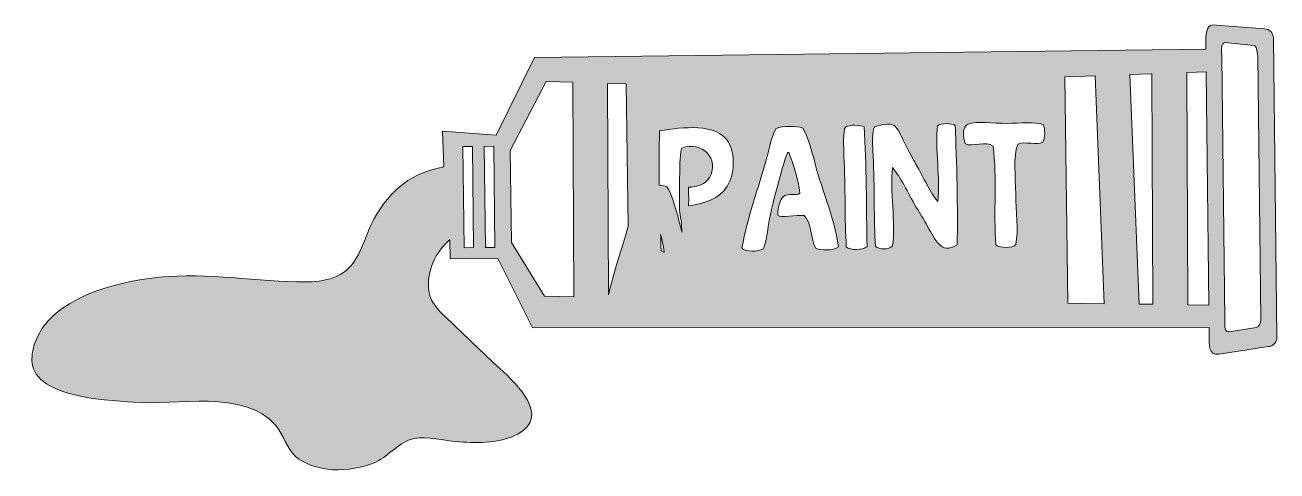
# Model space of a CAD drawing. Header units: inches. Extents: x -1 to 102, y 0 to 36.
import ezdxf

# ---------------------------------------------------------------- set-up
doc = ezdxf.new("R2010")
doc.units = ezdxf.units.IN
doc.header["$MEASUREMENT"] = 0
doc.layers.add('Layer 1', color=7, linetype='Continuous')

msp = doc.modelspace()

# ---------------------------------------------------------------- hatches: boundary and pattern name
at = {"layer": 'Layer 1', "true_color": 0xe12a56}
h = msp.add_hatch(color=232, dxfattribs=at)
h.dxf.hatch_style = 2
edge = h.paths.add_edge_path()
edge.add_spline(control_points=[(101.31, 35.24), (101.31, 35.66), (100.98, 35.99), (100.58, 35.99), (100.58, 35.99), (96.32, 36.31), (96.32, 36.31), (95.92, 36.3), (95.79, 35.59), (95.79, 35.17), (95.79, 35.17), (95.8, 34.33), (95.8, 34.33), (95.8, 34.33), (41.02, 33.66), (41.02, 33.66), (41.02, 33.66), (37.89, 27.32), (37.89, 27.32), (37.89, 27.32), (33.53, 27.63), (33.53, 27.63), (33.53, 27.63), (33.63, 24.72), (33.63, 24.72), (31.14, 24.31), (29.25, 22.91), (27.93, 20.47), (27.3, 19.32), (26.95, 17.75), (26.12, 16.74), (25.04, 15.41), (23.21, 15.29), (21.64, 15.34), (17.66, 15.46), (13.62, 16.18), (9.63, 15.63), (6.12, 15.15), (0.7, 13.65), (0.04, 9.48), (-0.54, 5.9), (5.91, 5.72), (8.32, 5.52), (11.77, 5.23), (17.33, 6.64), (19.92, 3.62), (20.58, 2.85), (20.79, 1.77), (21.53, 1.09), (22.17, 0.51), (23.3, 0.16), (24.14, 0.05), (25.23, -0.09), (26.61, 0.09), (27.64, 0.45), (28.85, 0.87), (29.63, 1.92), (30.75, 2.41), (31.84, 2.88), (33.2, 2.45), (34.32, 2.34), (35.82, 2.19), (37.7, 2.12), (39.13, 2.67), (42.41, 3.94), (40.12, 6.5), (38.47, 8.02), (37.04, 9.33), (35.64, 10.69), (34.23, 12.04), (33.51, 12.73), (32.51, 13.54), (32.4, 14.61), (32.22, 16.29), (32.96, 17.75), (34.12, 18.79), (34.12, 18.79), (34.14, 17.21), (34.14, 17.21), (34.14, 17.21), (38.03, 17.26), (38.03, 17.26), (38.03, 17.26), (40.87, 11.59), (40.87, 11.59), (40.87, 11.59), (96.07, 11.61), (96.07, 11.61), (96.07, 11.61), (96.08, 10.77), (96.08, 10.77), (96.08, 10.35), (95.97, 9.29), (96.9, 9.44), (96.9, 9.44), (100.88, 10.06), (100.88, 10.06), (101.28, 10.07), (101.6, 10.41), (101.6, 10.83), (101.6, 10.83), (101.31, 35.24), (101.31, 35.24)], knot_values=[0, 0, 0, 0, 1, 1, 1, 2, 2, 2, 3, 3, 3, 4, 4, 4, 5, 5, 5, 6, 6, 6, 7, 7, 7, 8, 8, 8, 9, 9, 9, 10, 10, 10, 11, 11, 11, 12, 12, 12, 13, 13, 13, 14, 14, 14, 15, 15, 15, 16, 16, 16, 17, 17, 17, 18, 18, 18, 19, 19, 19, 20, 20, 20, 21, 21, 21, 22, 22, 22, 23, 23, 23, 24, 24, 24, 25, 25, 25, 26, 26, 26, 27, 27, 27, 28, 28, 28, 29, 29, 29, 30, 30, 30, 31, 31, 31, 32, 32, 32, 33, 33, 33, 34, 34, 34, 34], degree=3, periodic=1)
h.paths.add_polyline_path([(35.29, 18.13), (35.19, 26.38), (35.96, 26.39), (36.06, 18.14)])
h.paths.add_polyline_path([(37.03, 18.15), (36.93, 26.4), (37.7, 26.41), (37.8, 18.16)])
edge = h.paths.add_edge_path()
edge.add_spline(control_points=[(51.59, 17.77), (51.5, 17.8), (51.42, 17.83), (51.36, 17.88), (51.34, 18.32), (51.33, 18.76), (51.32, 19.21), (51.44, 18.77), (51.54, 18.3), (51.61, 17.78), (51.6, 17.78), (51.6, 17.77), (51.59, 17.77)], knot_values=[0, 0, 0, 0, 1, 1, 1, 2, 2, 2, 3, 3, 3, 4, 4, 4, 4], degree=3, periodic=1)
edge = h.paths.add_edge_path()
edge.add_spline(control_points=[(48.5, 31.5), (48.5, 31.5), (48.68, 19.9), (48.68, 19.9), (48.12, 18), (47.5, 16.16), (47.06, 14.28), (47.06, 14.28), (46.98, 31.54), (46.98, 31.54), (46.98, 31.54), (48.5, 31.5), (48.5, 31.5)], knot_values=[0, 0, 0, 0, 1, 1, 1, 2, 2, 2, 3, 3, 3, 4, 4, 4, 4], degree=3, periodic=1)
h.paths.add_polyline_path([(41.85, 14.17), (39.14, 18.56), (39.05, 26.07), (41.98, 31.69), (44.15, 31.63), (44.23, 14.13)])
edge = h.paths.add_edge_path()
edge.add_spline(control_points=[(56.72, 23.09), (56.08, 22.11), (54.97, 21.75), (53.6, 21.54), (53.62, 22.12), (53.6, 22.73), (53.58, 23.08), (54.31, 23.05), (55.02, 23.36), (55.31, 23.85), (56.16, 25.38), (54.7, 26.89), (53.05, 26.26), (52.81, 25.81), (52.86, 21.71), (52.86, 21.71), (52.83, 21.25), (52.91, 20.74), (53.01, 20.27), (53.02, 19.99), (53.04, 19.7), (53.06, 19.41), (52.93, 19.85), (52.81, 20.3), (52.71, 20.75), (52.44, 21.56), (52.27, 22.43), (51.83, 23.11), (51.68, 23.17), (51.46, 23.21), (51.21, 23.23), (51.19, 24.76), (51.18, 26.26), (51.23, 27.66), (53.18, 27.99), (55.85, 28.3), (56.83, 26.78), (57.43, 25.83), (57.37, 24.08), (56.72, 23.09)], knot_values=[0, 0, 0, 0, 1, 1, 1, 2, 2, 2, 3, 3, 3, 4, 4, 4, 5, 5, 5, 6, 6, 6, 7, 7, 7, 8, 8, 8, 9, 9, 9, 10, 10, 10, 11, 11, 11, 12, 12, 12, 13, 13, 13, 13], degree=3, periodic=1)
edge = h.paths.add_edge_path()
edge.add_spline(control_points=[(63.97, 18.08), (63.54, 18.81), (63.65, 20.22), (63.03, 20.76), (62.45, 20.82), (61.04, 20.55), (60.91, 20.76), (60.77, 20.97), (61.04, 22.11), (61.37, 22.35), (61.71, 22.59), (62.44, 22.34), (62.69, 22.57), (62.53, 23.82), (62.16, 24.8), (61.82, 25.86), (61.75, 25.86), (61.75, 25.93), (61.67, 25.89), (61.25, 24.93), (60.08, 20.24), (60.1, 19.89), (60.1, 19.87), (59.93, 18.48), (59.68, 18.01), (59.24, 17.83), (58.25, 17.72), (57.95, 18.12), (58.41, 20.58), (59.28, 22.97), (59.99, 25.48), (60.17, 26.22), (60.44, 27.45), (60.75, 27.86), (61.26, 28.08), (62.42, 28.1), (62.91, 27.89), (63.35, 27.22), (63.52, 26.34), (63.79, 25.54), (64.33, 23.07), (65.5, 20.72), (65.82, 18.19), (65.43, 17.85), (64.43, 17.91), (63.97, 18.08)], knot_values=[0, 0, 0, 0, 1, 1, 1, 2, 2, 2, 3, 3, 3, 4, 4, 4, 5, 5, 5, 6, 6, 6, 7, 7, 7, 8, 8, 8, 9, 9, 9, 10, 10, 10, 11, 11, 11, 12, 12, 12, 13, 13, 13, 14, 14, 14, 15, 15, 15, 15], degree=3, periodic=1)
edge = h.paths.add_edge_path()
edge.add_spline(control_points=[(66.47, 18.2), (66.33, 20.36), (66.4, 23.07), (66.28, 25.59), (66.26, 26.28), (66.16, 27.73), (66.41, 27.96), (66.71, 28.2), (67.61, 28.16), (67.93, 27.99), (68.12, 24.98), (68.1, 21.36), (68.16, 18.23), (67.79, 17.91), (66.83, 17.9), (66.47, 18.2)], knot_values=[0, 0, 0, 0, 1, 1, 1, 2, 2, 2, 3, 3, 3, 4, 4, 4, 5, 5, 5, 5], degree=3, periodic=1)
edge = h.paths.add_edge_path()
edge.add_spline(control_points=[(75.51, 18.36), (74.18, 17.49), (73.69, 18.87), (73.13, 19.81), (72.78, 20.45), (72.49, 20.94), (72.18, 21.42), (71.45, 22.69), (70.92, 23.88), (70.23, 24.68), (70.02, 22.83), (70.51, 20.12), (70.24, 18.27), (69.96, 17.95), (69.14, 17.96), (68.84, 18.24), (68.7, 20.34), (68.79, 23.11), (68.65, 25.63), (68.62, 26.3), (68.53, 27.78), (68.78, 28), (69.23, 28.12), (69.94, 28.35), (70.38, 28.1), (70.67, 27.95), (71.1, 26.91), (71.3, 26.53), (71.62, 25.91), (71.87, 25.46), (72.12, 24.98), (72.82, 23.79), (73.3, 22.66), (73.93, 21.91), (74.15, 23.65), (73.7, 26.34), (73.91, 28.09), (74.21, 28.31), (75.04, 28.32), (75.34, 28.11), (75.49, 25.24), (75.58, 21.23), (75.51, 18.36)], knot_values=[0, 0, 0, 0, 1, 1, 1, 2, 2, 2, 3, 3, 3, 4, 4, 4, 5, 5, 5, 6, 6, 6, 7, 7, 7, 8, 8, 8, 9, 9, 9, 10, 10, 10, 11, 11, 11, 12, 12, 12, 13, 13, 13, 14, 14, 14, 14], degree=3, periodic=1)
edge = h.paths.add_edge_path()
edge.add_spline(control_points=[(82.5, 26.74), (82, 26.43), (81.07, 26.86), (80.45, 26.59), (80.08, 25.51), (80.27, 23.94), (80.29, 22.52), (80.32, 21.06), (80.51, 19.6), (80.31, 18.39), (80, 18.07), (79.04, 18.08), (78.68, 18.36), (78.46, 20.95), (78.78, 23.9), (78.45, 26.41), (77.9, 26.94), (76.71, 26.27), (76.16, 26.63), (75.99, 27.14), (75.89, 27.99), (76.42, 28.22), (77.05, 28.49), (78.48, 28.26), (79.55, 28.28), (80.7, 28.3), (81.81, 28.42), (82.52, 28.19), (82.71, 27.88), (82.7, 27.01), (82.5, 26.74)], knot_values=[0, 0, 0, 0, 1, 1, 1, 2, 2, 2, 3, 3, 3, 4, 4, 4, 5, 5, 5, 6, 6, 6, 7, 7, 7, 8, 8, 8, 9, 9, 9, 10, 10, 10, 10], degree=3, periodic=1)
h.paths.add_polyline_path([(84.53, 13.6), (84.31, 32.08), (86.78, 32.17), (87.52, 13.56)])
h.paths.add_polyline_path([(90.36, 13.53), (89.61, 32.27), (91.4, 32.33), (91.49, 13.51)])
h.paths.add_polyline_path([(94.32, 13.47), (94.24, 32.43), (95.82, 32.49), (96.05, 13.45)])
edge = h.paths.add_edge_path()
edge.add_spline(control_points=[(99.91, 11.63), (99.91, 11.63), (97.71, 11.26), (97.71, 11.26), (97.5, 11.26), (97.29, 11.29), (97.35, 12.27), (97.35, 12.27), (97.1, 33.7), (97.1, 33.7), (97.09, 34.07), (97, 34.83), (97.36, 34.88), (97.36, 34.88), (99.72, 34.63), (99.72, 34.63), (99.93, 34.64), (99.99, 34.22), (100.04, 33.73), (100.04, 33.73), (100.29, 12.31), (100.29, 12.31), (100.3, 11.94), (100.13, 11.64), (99.91, 11.63)], knot_values=[0, 0, 0, 0, 1, 1, 1, 2, 2, 2, 3, 3, 3, 4, 4, 4, 5, 5, 5, 6, 6, 6, 7, 7, 7, 8, 8, 8, 8], degree=3, periodic=1)

# ---------------------------------------------------------------- linework, layer by layer
at = {"layer": 'Layer 1', "lineweight": 0}
for points in [[(41.85, 14.17), (39.14, 18.56), (39.05, 26.07), (41.98, 31.69), (44.15, 31.63), (44.23, 14.13), (41.85, 14.17)], [(84.53, 13.6), (84.31, 32.08), (86.78, 32.17), (87.52, 13.56), (84.53, 13.6)], [(90.36, 13.53), (89.61, 32.27), (91.4, 32.33), (91.49, 13.51), (90.36, 13.53)], [(94.32, 13.47), (94.24, 32.43), (95.82, 32.49), (96.05, 13.45), (94.32, 13.47)], [(35.29, 18.13), (35.19, 26.38), (35.96, 26.39), (36.06, 18.14), (35.29, 18.13)], [(37.03, 18.15), (36.93, 26.4), (37.7, 26.41), (37.8, 18.16), (37.03, 18.15)]]:
    msp.add_lwpolyline(points, dxfattribs=at)
for points, knots in [([(101.31, 35.24), (101.31, 35.66), (100.98, 35.99), (100.58, 35.99), (100.58, 35.99), (96.32, 36.31), (96.32, 36.31), (95.92, 36.3), (95.79, 35.59), (95.79, 35.17), (95.79, 35.17), (95.8, 34.33), (95.8, 34.33), (95.8, 34.33), (41.02, 33.66), (41.02, 33.66), (41.02, 33.66), (37.89, 27.32), (37.89, 27.32), (37.89, 27.32), (33.53, 27.63), (33.53, 27.63), (33.53, 27.63), (33.63, 24.72), (33.63, 24.72), (31.14, 24.31), (29.25, 22.91), (27.93, 20.47), (27.3, 19.32), (26.95, 17.75), (26.12, 16.74), (25.04, 15.41), (23.21, 15.29), (21.64, 15.34), (17.66, 15.46), (13.62, 16.18), (9.63, 15.63), (6.12, 15.15), (0.7, 13.65), (0.04, 9.48), (-0.54, 5.9), (5.91, 5.72), (8.32, 5.52), (11.77, 5.23), (17.33, 6.64), (19.92, 3.62), (20.58, 2.85), (20.79, 1.77), (21.53, 1.09), (22.17, 0.51), (23.3, 0.16), (24.14, 0.05), (25.23, -0.09), (26.61, 0.09), (27.64, 0.45), (28.85, 0.87), (29.63, 1.92), (30.75, 2.41), (31.84, 2.88), (33.2, 2.45), (34.32, 2.34), (35.82, 2.19), (37.7, 2.12), (39.13, 2.67), (42.41, 3.94), (40.12, 6.5), (38.47, 8.02), (37.04, 9.33), (35.64, 10.69), (34.23, 12.04), (33.51, 12.73), (32.51, 13.54), (32.4, 14.61), (32.22, 16.29), (32.96, 17.75), (34.12, 18.79), (34.12, 18.79), (34.14, 17.21), (34.14, 17.21), (34.14, 17.21), (38.03, 17.26), (38.03, 17.26), (38.03, 17.26), (40.87, 11.59), (40.87, 11.59), (40.87, 11.59), (96.07, 11.61), (96.07, 11.61), (96.07, 11.61), (96.08, 10.77), (96.08, 10.77), (96.08, 10.35), (95.97, 9.29), (96.9, 9.44), (96.9, 9.44), (100.88, 10.06), (100.88, 10.06), (101.28, 10.07), (101.6, 10.41), (101.6, 10.83), (101.6, 10.83), (101.31, 35.24), (101.31, 35.24)], [0, 0, 0, 0, 1, 1, 1, 2, 2, 2, 3, 3, 3, 4, 4, 4, 5, 5, 5, 6, 6, 6, 7, 7, 7, 8, 8, 8, 9, 9, 9, 10, 10, 10, 11, 11, 11, 12, 12, 12, 13, 13, 13, 14, 14, 14, 15, 15, 15, 16, 16, 16, 17, 17, 17, 18, 18, 18, 19, 19, 19, 20, 20, 20, 21, 21, 21, 22, 22, 22, 23, 23, 23, 24, 24, 24, 25, 25, 25, 26, 26, 26, 27, 27, 27, 28, 28, 28, 29, 29, 29, 30, 30, 30, 31, 31, 31, 32, 32, 32, 33, 33, 33, 34, 34, 34, 34]), ([(99.91, 11.63), (99.91, 11.63), (97.71, 11.26), (97.71, 11.26), (97.5, 11.26), (97.29, 11.29), (97.35, 12.27), (97.35, 12.27), (97.1, 33.7), (97.1, 33.7), (97.09, 34.07), (97, 34.83), (97.36, 34.88), (97.36, 34.88), (99.72, 34.63), (99.72, 34.63), (99.93, 34.64), (99.99, 34.22), (100.04, 33.73), (100.04, 33.73), (100.29, 12.31), (100.29, 12.31), (100.3, 11.94), (100.13, 11.64), (99.91, 11.63)], [0, 0, 0, 0, 1, 1, 1, 2, 2, 2, 3, 3, 3, 4, 4, 4, 5, 5, 5, 6, 6, 6, 7, 7, 7, 8, 8, 8, 8]), ([(48.5, 31.5), (48.5, 31.5), (48.68, 19.9), (48.68, 19.9), (48.12, 18), (47.5, 16.16), (47.06, 14.28), (47.06, 14.28), (46.98, 31.54), (46.98, 31.54), (46.98, 31.54), (48.5, 31.5), (48.5, 31.5)], [0, 0, 0, 0, 1, 1, 1, 2, 2, 2, 3, 3, 3, 4, 4, 4, 4]), ([(56.72, 23.09), (56.08, 22.11), (54.97, 21.75), (53.6, 21.54), (53.62, 22.12), (53.6, 22.73), (53.58, 23.08), (54.31, 23.05), (55.02, 23.36), (55.31, 23.85), (56.16, 25.38), (54.7, 26.89), (53.05, 26.26), (52.81, 25.81), (52.86, 21.71), (52.86, 21.71), (52.83, 21.25), (52.91, 20.74), (53.01, 20.27), (53.02, 19.99), (53.04, 19.7), (53.06, 19.41), (52.93, 19.85), (52.81, 20.3), (52.71, 20.75), (52.44, 21.56), (52.27, 22.43), (51.83, 23.11), (51.68, 23.17), (51.46, 23.21), (51.21, 23.23), (51.19, 24.76), (51.18, 26.26), (51.23, 27.66), (53.18, 27.99), (55.85, 28.3), (56.83, 26.78), (57.43, 25.83), (57.37, 24.08), (56.72, 23.09)], [0, 0, 0, 0, 1, 1, 1, 2, 2, 2, 3, 3, 3, 4, 4, 4, 5, 5, 5, 6, 6, 6, 7, 7, 7, 8, 8, 8, 9, 9, 9, 10, 10, 10, 11, 11, 11, 12, 12, 12, 13, 13, 13, 13]), ([(63.97, 18.08), (63.54, 18.81), (63.65, 20.22), (63.03, 20.76), (62.45, 20.82), (61.04, 20.55), (60.91, 20.76), (60.77, 20.97), (61.04, 22.11), (61.37, 22.35), (61.71, 22.59), (62.44, 22.34), (62.69, 22.57), (62.53, 23.82), (62.16, 24.8), (61.82, 25.86), (61.75, 25.86), (61.75, 25.93), (61.67, 25.89), (61.25, 24.93), (60.08, 20.24), (60.1, 19.89), (60.1, 19.87), (59.93, 18.48), (59.68, 18.01), (59.24, 17.83), (58.25, 17.72), (57.95, 18.12), (58.41, 20.58), (59.28, 22.97), (59.99, 25.48), (60.17, 26.22), (60.44, 27.45), (60.75, 27.86), (61.26, 28.08), (62.42, 28.1), (62.91, 27.89), (63.35, 27.22), (63.52, 26.34), (63.79, 25.54), (64.33, 23.07), (65.5, 20.72), (65.82, 18.19), (65.43, 17.85), (64.43, 17.91), (63.97, 18.08)], [0, 0, 0, 0, 1, 1, 1, 2, 2, 2, 3, 3, 3, 4, 4, 4, 5, 5, 5, 6, 6, 6, 7, 7, 7, 8, 8, 8, 9, 9, 9, 10, 10, 10, 11, 11, 11, 12, 12, 12, 13, 13, 13, 14, 14, 14, 15, 15, 15, 15]), ([(66.47, 18.2), (66.33, 20.36), (66.4, 23.07), (66.28, 25.59), (66.26, 26.28), (66.16, 27.73), (66.41, 27.96), (66.71, 28.2), (67.61, 28.16), (67.93, 27.99), (68.12, 24.98), (68.1, 21.36), (68.16, 18.23), (67.79, 17.91), (66.83, 17.9), (66.47, 18.2)], [0, 0, 0, 0, 1, 1, 1, 2, 2, 2, 3, 3, 3, 4, 4, 4, 5, 5, 5, 5]), ([(75.51, 18.36), (74.18, 17.49), (73.69, 18.87), (73.13, 19.81), (72.78, 20.45), (72.49, 20.94), (72.18, 21.42), (71.45, 22.69), (70.92, 23.88), (70.23, 24.68), (70.02, 22.83), (70.51, 20.12), (70.24, 18.27), (69.96, 17.95), (69.14, 17.96), (68.84, 18.24), (68.7, 20.34), (68.79, 23.11), (68.65, 25.63), (68.62, 26.3), (68.53, 27.78), (68.78, 28), (69.23, 28.12), (69.94, 28.35), (70.38, 28.1), (70.67, 27.95), (71.1, 26.91), (71.3, 26.53), (71.62, 25.91), (71.87, 25.46), (72.12, 24.98), (72.82, 23.79), (73.3, 22.66), (73.93, 21.91), (74.15, 23.65), (73.7, 26.34), (73.91, 28.09), (74.21, 28.31), (75.04, 28.32), (75.34, 28.11), (75.49, 25.24), (75.58, 21.23), (75.51, 18.36)], [0, 0, 0, 0, 1, 1, 1, 2, 2, 2, 3, 3, 3, 4, 4, 4, 5, 5, 5, 6, 6, 6, 7, 7, 7, 8, 8, 8, 9, 9, 9, 10, 10, 10, 11, 11, 11, 12, 12, 12, 13, 13, 13, 14, 14, 14, 14]), ([(82.5, 26.74), (82, 26.43), (81.07, 26.86), (80.45, 26.59), (80.08, 25.51), (80.27, 23.94), (80.29, 22.52), (80.32, 21.06), (80.51, 19.6), (80.31, 18.39), (80, 18.07), (79.04, 18.08), (78.68, 18.36), (78.46, 20.95), (78.78, 23.9), (78.45, 26.41), (77.9, 26.94), (76.71, 26.27), (76.16, 26.63), (75.99, 27.14), (75.89, 27.99), (76.42, 28.22), (77.05, 28.49), (78.48, 28.26), (79.55, 28.28), (80.7, 28.3), (81.81, 28.42), (82.52, 28.19), (82.71, 27.88), (82.7, 27.01), (82.5, 26.74)], [0, 0, 0, 0, 1, 1, 1, 2, 2, 2, 3, 3, 3, 4, 4, 4, 5, 5, 5, 6, 6, 6, 7, 7, 7, 8, 8, 8, 9, 9, 9, 10, 10, 10, 10]), ([(51.59, 17.77), (51.5, 17.8), (51.42, 17.83), (51.36, 17.88), (51.34, 18.32), (51.33, 18.76), (51.32, 19.21), (51.44, 18.77), (51.54, 18.3), (51.61, 17.78), (51.6, 17.78), (51.6, 17.77), (51.59, 17.77)], [0, 0, 0, 0, 1, 1, 1, 2, 2, 2, 3, 3, 3, 4, 4, 4, 4])]:
    msp.add_open_spline(points, degree=3, knots=knots, dxfattribs=at)

doc.saveas('drawing.dxf')
